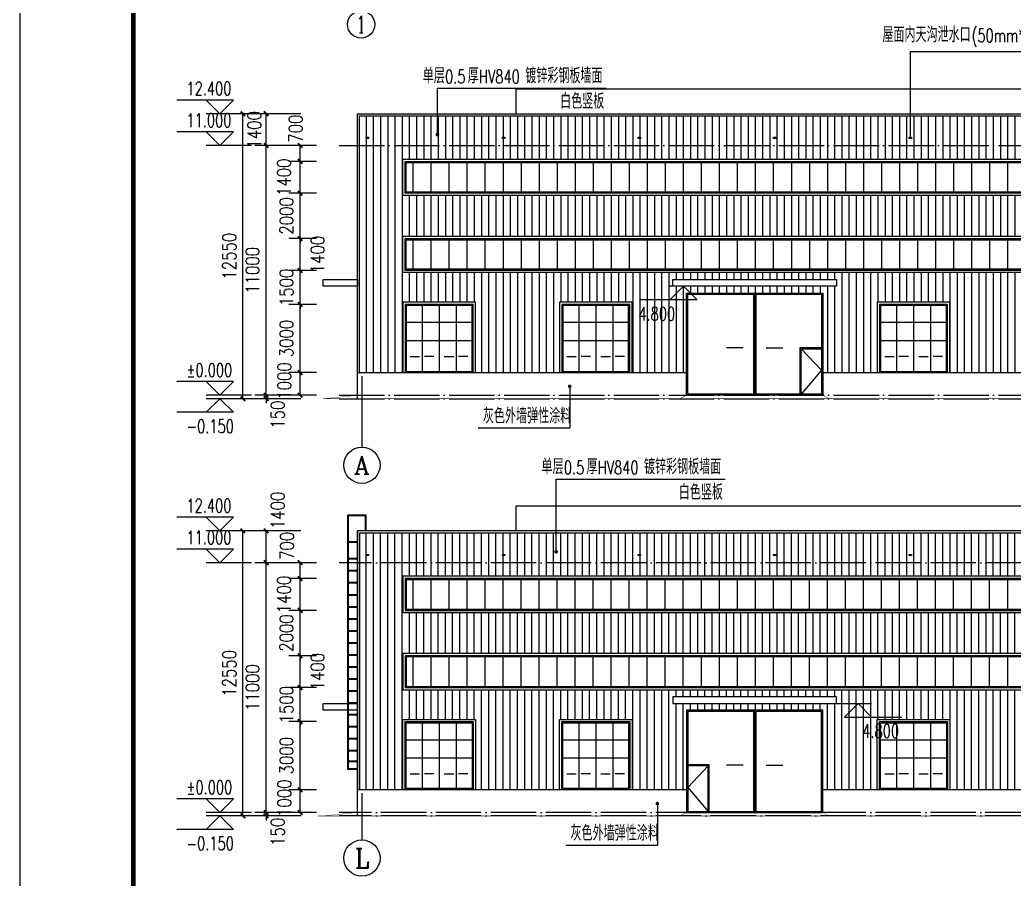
# Model space of a CAD drawing. Extents: x -21908402 to 2288787, y 79687 to 5079726.
# Drawn here: x 2095687 to 2139481, y 103035 to 140868 of the extents above; entities that cross this region are included whole.
import ezdxf
from ezdxf.enums import TextEntityAlignment as Align

# ---------------------------------------------------------------- set-up
doc = ezdxf.new("R2010")
doc.units = 0
doc.header["$LTSCALE"] = 1000
doc.linetypes.add('DOTE', pattern=[2.42, 2, -0.2, 0.02, -0.2])
doc.layers.get('0').update_dxf_attribs({"linetype": 'CONTINUOUS'})
doc.layers.get('DEFPOINTS').update_dxf_attribs({"linetype": 'CONTINUOUS'})
for name, color, linetype in [('AXIS', 3, 'CONTINUOUS'), ('AXIS_TEXT', 7, 'CONTINUOUS'), ('DIM_ELEV', 3, 'CONTINUOUS'), ('DIM_IDEN', 3, 'CONTINUOUS'), ('DIM_LEAD', 3, 'CONTINUOUS'), ('DIM_SYMB', 3, 'CONTINUOUS'), ('DOTE', 1, 'DOTE'), ('PUB_DIM', 3, 'CONTINUOUS'), ('PUB_TEXT', 7, 'CONTINUOUS'), ('PUB_TITLE', 4, 'CONTINUOUS'), ('WINDOW', 94, 'CONTINUOUS'), ('填充', 8, 'CONTINUOUS')]:
    doc.layers.add(name, color=color, linetype=linetype)
doc.styles.add('_TCH_AXIS', font='COMPLEX', dxfattribs={"bigfont": 'GBCBIG'})
doc.styles.add('_TCH_DIM', font='SIMPLEX', dxfattribs={"bigfont": 'GBCBIG'})
doc.styles.add('_TCH_LABEL', font='COMPLEX', dxfattribs={"bigfont": 'GBCBIG'})
doc.styles.add('COMPLEX', font='COMPLEX')
doc.styles.add('DIM_FONT', font='simplex.shx', dxfattribs={"width": 0.8})
doc.dimstyles.new('DIMN200', dxfattribs={"dimscale": 2, "dimtxt": 300, "dimasz": 100, "dimexe": 250, "dimexo": 300, "dimgap": 150, "dimtad": 1, "dimdec": 0, "dimzin": 0, "dimtxsty": 'DIM_FONT', "dimblk": 'ARCHTICK', "dimcen": 0.09, "dimclrt": 7, "dimazin": 3, "dimtfac": 1, "dimtdec": 0, "dimtix": 1, "dimtmove": 0, "dimatfit": 3, "dimtolj": 1, "dimtzin": 0})

# ---------------------------------------------------------------- blocks, each defined once
blk = doc.blocks.new('HHGG')
at = {"layer": 'DIM_SYMB'}
for points in [[(2153849, 173678), (2153649, 173678), (2153649, 173704)], [(2154063, 173678), (2154263, 173678), (2154263, 173704)], [(2155349, 173678), (2155149, 173678), (2155149, 173704)], [(2155563, 173678), (2155763, 173678), (2155763, 173704)]]:
    blk.add_hatch(color=256, dxfattribs=at).paths.add_polyline_path(points)
for points in [[(2153434, 173678), (2153849, 173678)], [(2154478, 173678), (2154063, 173678)], [(2154934, 173678), (2155349, 173678)], [(2155978, 173678), (2155563, 173678)]]:
    blk.add_lwpolyline(points, dxfattribs=at)
at = {"layer": 'WINDOW'}
for p, q in [((2153206, 175969), (2156206, 175969)), ((2153206, 172969), (2153206, 175969)), ((2153956, 175969), (2153956, 172969)), ((2154706, 175969), (2154706, 172969)), ((2155456, 175969), (2155456, 172969)), ((2156206, 175969), (2156206, 172969)), ((2153206, 175169), (2156206, 175169)), ((2153206, 174369), (2156206, 174369)), ((2156206, 172969), (2153206, 172969))]:
    blk.add_line(p, q, dxfattribs=at)
blk.add_lwpolyline([(2153256, 175919), (2156156, 175919), (2156156, 173019), (2153256, 173019)], close=True, dxfattribs=at)
blk = doc.blocks.new('GGGGGGGGG')
at = {"layer": 'DIM_SYMB'}
for points in [[(2140700, 132967), (2140900, 132967), (2140900, 132993)], [(2143173, 132967), (2142973, 132967), (2142973, 132993)]]:
    blk.add_hatch(color=256, dxfattribs=at).paths.add_polyline_path(points)
blk.add_lwpolyline([(2143987, 132933), (2144887, 131985), (2143987, 130933)])
for points in [[(2141428, 132967), (2140700, 132967)], [(2142446, 132967), (2143173, 132967)]]:
    blk.add_lwpolyline(points, dxfattribs=at)
at = {"layer": 'WINDOW'}
for p, q in [((2138937, 135383), (2144937, 135383)), ((2138937, 130883), (2138937, 135383)), ((2141887, 135333), (2141887, 130933)), ((2141937, 135383), (2141937, 130883)), ((2141987, 135333), (2141987, 130933)), ((2144937, 135383), (2144937, 130883)), ((2144937, 130883), (2138937, 130883))]:
    blk.add_line(p, q, dxfattribs=at)
for points in [[(2141887, 130933), (2138987, 130933), (2138987, 135333), (2141887, 135333)], [(2141987, 135333), (2144887, 135333), (2144887, 130933), (2141987, 130933)]]:
    blk.add_lwpolyline(points, dxfattribs=at)
for points in [[(2144937, 130883), (2143937, 130883), (2143937, 132983), (2144937, 132983)], [(2144887, 130933), (2143987, 130933), (2143987, 132933), (2144887, 132933)]]:
    blk.add_lwpolyline(points, close=True, dxfattribs=at)
blk = doc.blocks.new('GT2')
at = {"color": 253}
for p, q in [((1131081, 127313), (1131081, 138483)), ((1131111, 127313), (1131111, 138513)), ((1130711, 137337), (1131081, 137337)), ((1130711, 137307), (1131081, 137307)), ((1130711, 136593), (1131081, 136593)), ((1130711, 136563), (1131081, 136563)), ((1130711, 136063), (1131081, 136063)), ((1130711, 136033), (1131081, 136033)), ((1130711, 135533), (1131081, 135533)), ((1130711, 135503), (1131081, 135503)), ((1130711, 135003), (1131081, 135003)), ((1130711, 134973), (1131081, 134973)), ((1130711, 134473), (1131081, 134473)), ((1130711, 134443), (1131081, 134443)), ((1130711, 133943), (1131081, 133943)), ((1130711, 133913), (1131081, 133913)), ((1130711, 133413), (1131081, 133413)), ((1130711, 133383), (1131081, 133383)), ((1130711, 132883), (1131081, 132883)), ((1130711, 132853), (1131081, 132853)), ((1130711, 132353), (1131081, 132353)), ((1130711, 132323), (1131081, 132323)), ((1130711, 131823), (1131081, 131823)), ((1130711, 131793), (1131081, 131793)), ((1130711, 131293), (1131081, 131293)), ((1130711, 131263), (1131081, 131263)), ((1130711, 130773), (1131081, 130773)), ((1130711, 130743), (1131081, 130743)), ((1130711, 130243), (1131081, 130243)), ((1130711, 130213), (1131081, 130213)), ((1130711, 129723), (1131081, 129723)), ((1130711, 129693), (1131081, 129693)), ((1130711, 129193), (1131081, 129193)), ((1130711, 129163), (1131081, 129163)), ((1130711, 128673), (1131081, 128673)), ((1130711, 128643), (1131081, 128643)), ((1130711, 128143), (1131081, 128143)), ((1130711, 128113), (1131081, 128113)), ((1130711, 127668), (1131081, 127668)), ((1130711, 127638), (1131081, 127638)), ((1130711, 127333), (1131081, 127333)), ((1130711, 127313), (1131111, 127313))]:
    blk.add_line(p, q, dxfattribs=at)
for points in [[(1131111, 138513), (1130311, 138513), (1130311, 137813)], [(1131081, 138483), (1130341, 138483), (1130341, 137813)]]:
    blk.add_lwpolyline(points, dxfattribs=at)
blk = doc.blocks.new('_ARCHTICK')
at = {"color": 0, "linetype": 'BYBLOCK', "const_width": 0.4}
blk.add_lwpolyline([(-0.5, -0.5), (0.5, 0.5)], dxfattribs=at)
blk = doc.blocks.new('*D77')
at = {"layer": 'DEFPOINTS', "color": 0}
for p in [(2108030, 106968), (2109357, 106968), (2109357, 105968)]:
    blk.add_point(p, dxfattribs=at)
at = {"layer": 'PUB_DIM', "color": 0}
for p, q in [((2108757, 106968), (2107530, 106968)), ((2108030, 105968), (2108030, 106968)), ((2108757, 105968), (2107530, 105968))]:
    blk.add_line(p, q, dxfattribs=at)
at = {"layer": 'PUB_DIM', "color": 0, "xscale": 200, "yscale": 200, "zscale": 200}
for p, rotation in [((2108030, 106968), 90), ((2108030, 105968), 270)]:
    blk.add_blockref('_ARCHTICK', p, dxfattribs=dict(at, rotation=rotation))
at = {"layer": 'PUB_DIM', "color": 7, "insert": (2107340, 106598), "char_height": 600, "attachment_point": 5, "rotation": 90, "style": 'DIM_FONT'}
blk.add_mtext('\\A1;1000', dxfattribs=at)
blk = doc.blocks.new('*D78')
at = {"layer": 'DEFPOINTS', "color": 0}
for p in [(2108030, 109968), (2109357, 109968), (2109357, 106968)]:
    blk.add_point(p, dxfattribs=at)
at = {"layer": 'PUB_DIM', "color": 0}
for p, q in [((2108757, 109968), (2107530, 109968)), ((2108030, 106968), (2108030, 109968)), ((2108757, 106968), (2107530, 106968))]:
    blk.add_line(p, q, dxfattribs=at)
at = {"layer": 'PUB_DIM', "color": 0, "xscale": 200, "yscale": 200, "zscale": 200}
for p, rotation in [((2108030, 109968), 90), ((2108030, 106968), 270)]:
    blk.add_blockref('_ARCHTICK', p, dxfattribs=dict(at, rotation=rotation))
at = {"layer": 'PUB_DIM', "color": 7, "insert": (2107430, 108468), "char_height": 600, "attachment_point": 5, "rotation": 90, "style": 'DIM_FONT'}
blk.add_mtext('\\A1;3000', dxfattribs=at)
blk = doc.blocks.new('*D79')
at = {"layer": 'DEFPOINTS', "color": 0}
for p in [(2108030, 111468), (2109357, 111468), (2109357, 109968)]:
    blk.add_point(p, dxfattribs=at)
at = {"layer": 'PUB_DIM', "color": 0}
for p, q in [((2108757, 111468), (2107530, 111468)), ((2108030, 111468), (2108030, 111668)), ((2108030, 109968), (2108030, 111468)), ((2108757, 109968), (2107530, 109968)), ((2108030, 109968), (2108030, 109768))]:
    blk.add_line(p, q, dxfattribs=at)
at = {"layer": 'PUB_DIM', "color": 0, "xscale": 200, "yscale": 200, "zscale": 200}
for p, rotation in [((2108030, 111468), 270), ((2108030, 109968), 90)]:
    blk.add_blockref('_ARCHTICK', p, dxfattribs=dict(at, rotation=rotation))
at = {"layer": 'PUB_DIM', "color": 7, "insert": (2107430, 110718), "char_height": 600, "attachment_point": 5, "rotation": 90, "style": 'DIM_FONT'}
blk.add_mtext('\\A1;1500', dxfattribs=at)
blk = doc.blocks.new('*D80')
at = {"layer": 'DEFPOINTS', "color": 0}
for p in [(2108030, 112868), (2109357, 112868), (2109357, 111468)]:
    blk.add_point(p, dxfattribs=at)
at = {"layer": 'PUB_DIM', "color": 0}
for p, q in [((2108757, 112868), (2107530, 112868)), ((2108030, 111468), (2108030, 112868)), ((2108757, 111468), (2107530, 111468))]:
    blk.add_line(p, q, dxfattribs=at)
at = {"layer": 'PUB_DIM', "color": 0, "xscale": 200, "yscale": 200, "zscale": 200}
for p, rotation in [((2108030, 112868), 90), ((2108030, 111468), 270)]:
    blk.add_blockref('_ARCHTICK', p, dxfattribs=dict(at, rotation=rotation))
at = {"layer": 'PUB_DIM', "color": 7, "insert": (2108797, 112168), "char_height": 600, "attachment_point": 5, "rotation": 90, "style": 'DIM_FONT'}
blk.add_mtext('\\A1;1400', dxfattribs=at)
blk = doc.blocks.new('*D81')
at = {"layer": 'DEFPOINTS', "color": 0}
for p in [(2108030, 114868), (2109357, 114868), (2109357, 112868)]:
    blk.add_point(p, dxfattribs=at)
at = {"layer": 'PUB_DIM', "color": 0}
for p, q in [((2108757, 114868), (2107530, 114868)), ((2108030, 114868), (2108030, 115068)), ((2108030, 112868), (2108030, 114868)), ((2108757, 112868), (2107530, 112868)), ((2108030, 112868), (2108030, 112668))]:
    blk.add_line(p, q, dxfattribs=at)
at = {"layer": 'PUB_DIM', "color": 0, "xscale": 200, "yscale": 200, "zscale": 200}
for p, rotation in [((2108030, 114868), 270), ((2108030, 112868), 90)]:
    blk.add_blockref('_ARCHTICK', p, dxfattribs=dict(at, rotation=rotation))
at = {"layer": 'PUB_DIM', "color": 7, "insert": (2107430, 113868), "char_height": 600, "attachment_point": 5, "rotation": 90, "style": 'DIM_FONT'}
blk.add_mtext('\\A1;2000', dxfattribs=at)
blk = doc.blocks.new('*D82')
at = {"layer": 'DEFPOINTS', "color": 0}
for p in [(2108030, 116268), (2109357, 116268), (2109357, 114868)]:
    blk.add_point(p, dxfattribs=at)
at = {"layer": 'PUB_DIM', "color": 0}
for p, q in [((2108757, 116268), (2107530, 116268)), ((2108030, 114868), (2108030, 116268)), ((2108757, 114868), (2107530, 114868))]:
    blk.add_line(p, q, dxfattribs=at)
at = {"layer": 'PUB_DIM', "color": 0, "xscale": 200, "yscale": 200, "zscale": 200}
for p, rotation in [((2108030, 116268), 90), ((2108030, 114868), 270)]:
    blk.add_blockref('_ARCHTICK', p, dxfattribs=dict(at, rotation=rotation))
at = {"layer": 'PUB_DIM', "color": 7, "insert": (2107323, 115568), "char_height": 600, "attachment_point": 5, "rotation": 90, "style": 'DIM_FONT'}
blk.add_mtext('\\A1;1400', dxfattribs=at)
blk = doc.blocks.new('*D83')
at = {"layer": 'DEFPOINTS', "color": 0}
for p in [(2108030, 116968), (2109357, 116968), (2109357, 116268)]:
    blk.add_point(p, dxfattribs=at)
at = {"layer": 'PUB_DIM', "color": 0}
for p, q in [((2108757, 116968), (2107530, 116968)), ((2108030, 116268), (2108030, 116968)), ((2108757, 116268), (2107530, 116268))]:
    blk.add_line(p, q, dxfattribs=at)
at = {"layer": 'PUB_DIM', "color": 0, "xscale": 200, "yscale": 200, "zscale": 200}
for p, rotation in [((2108030, 116968), 90), ((2108030, 116268), 270)]:
    blk.add_blockref('_ARCHTICK', p, dxfattribs=dict(at, rotation=rotation))
at = {"layer": 'PUB_DIM', "color": 7, "insert": (2107447, 117708), "char_height": 600, "attachment_point": 5, "rotation": 90, "style": 'DIM_FONT'}
blk.add_mtext('\\A1;700', dxfattribs=at)
blk = doc.blocks.new('*D84')
at = {"layer": 'DEFPOINTS', "color": 0}
for p in [(2105510, 118368), (2108657, 118368), (2108657, 105818)]:
    blk.add_point(p, dxfattribs=at)
at = {"layer": 'PUB_DIM', "color": 0}
for p, q in [((2108057, 118368), (2105010, 118368)), ((2105510, 105818), (2105510, 118368)), ((2108057, 105818), (2105010, 105818))]:
    blk.add_line(p, q, dxfattribs=at)
at = {"layer": 'PUB_DIM', "color": 0, "xscale": 200, "yscale": 200, "zscale": 200}
for p, rotation in [((2105510, 118368), 90), ((2105510, 105818), 270)]:
    blk.add_blockref('_ARCHTICK', p, dxfattribs=dict(at, rotation=rotation))
at = {"layer": 'PUB_DIM', "color": 7, "insert": (2104910, 112093), "char_height": 600, "attachment_point": 5, "rotation": 90, "style": 'DIM_FONT'}
blk.add_mtext('\\A1;12550', dxfattribs=at)
blk = doc.blocks.new('*D85')
at = {"layer": 'DEFPOINTS', "color": 0}
for p in [(2106533, 105968), (2108339, 105968), (2108339, 105818)]:
    blk.add_point(p, dxfattribs=at)
at = {"layer": 'PUB_DIM', "color": 0}
for p, q in [((2106533, 105968), (2106533, 106168)), ((2107739, 105968), (2106033, 105968)), ((2107739, 105818), (2106033, 105818)), ((2106533, 105818), (2106533, 105968)), ((2106533, 105818), (2106533, 105618))]:
    blk.add_line(p, q, dxfattribs=at)
at = {"layer": 'PUB_DIM', "color": 0, "xscale": 200, "yscale": 200, "zscale": 200}
for p, rotation in [((2106533, 105968), 270), ((2106533, 105818), 90)]:
    blk.add_blockref('_ARCHTICK', p, dxfattribs=dict(at, rotation=rotation))
at = {"layer": 'PUB_DIM', "color": 7, "insert": (2107046, 105118), "char_height": 600, "attachment_point": 5, "rotation": 90, "style": 'DIM_FONT'}
blk.add_mtext('\\A1;150', dxfattribs=at)
blk = doc.blocks.new('*D86')
at = {"layer": 'DEFPOINTS', "color": 0}
for p in [(2106533, 116968), (2108339, 116968), (2108339, 105968)]:
    blk.add_point(p, dxfattribs=at)
at = {"layer": 'PUB_DIM', "color": 0}
for p, q in [((2107739, 116968), (2106033, 116968)), ((2106533, 105968), (2106533, 116968)), ((2107739, 105968), (2106033, 105968))]:
    blk.add_line(p, q, dxfattribs=at)
at = {"layer": 'PUB_DIM', "color": 0, "xscale": 200, "yscale": 200, "zscale": 200}
for p, rotation in [((2106533, 116968), 90), ((2106533, 105968), 270)]:
    blk.add_blockref('_ARCHTICK', p, dxfattribs=dict(at, rotation=rotation))
at = {"layer": 'PUB_DIM', "color": 7, "insert": (2105933, 111468), "char_height": 600, "attachment_point": 5, "rotation": 90, "style": 'DIM_FONT'}
blk.add_mtext('\\A1;11000', dxfattribs=at)
blk = doc.blocks.new('*D87')
at = {"layer": 'DEFPOINTS', "color": 0}
for p in [(2106533, 118368), (2108339, 118368), (2108339, 116968)]:
    blk.add_point(p, dxfattribs=at)
at = {"layer": 'PUB_DIM', "color": 0}
for p, q in [((2107739, 118368), (2106033, 118368)), ((2106533, 116968), (2106533, 118368)), ((2107739, 116968), (2106033, 116968))]:
    blk.add_line(p, q, dxfattribs=at)
at = {"layer": 'PUB_DIM', "color": 0, "xscale": 200, "yscale": 200, "zscale": 200}
for p, rotation in [((2106533, 118368), 90), ((2106533, 116968), 270)]:
    blk.add_blockref('_ARCHTICK', p, dxfattribs=dict(at, rotation=rotation))
at = {"layer": 'PUB_DIM', "color": 7, "insert": (2107046, 119268), "char_height": 600, "attachment_point": 5, "rotation": 90, "style": 'DIM_FONT'}
blk.add_mtext('\\A1;1400', dxfattribs=at)
blk = doc.blocks.new('*D88')
at = {"layer": 'DEFPOINTS', "color": 0}
for p in [(2108030, 125338), (2109357, 125338), (2109357, 124338)]:
    blk.add_point(p, dxfattribs=at)
at = {"layer": 'PUB_DIM', "color": 0}
for p, q in [((2108757, 125338), (2107530, 125338)), ((2108030, 124338), (2108030, 125338)), ((2108757, 124338), (2107530, 124338))]:
    blk.add_line(p, q, dxfattribs=at)
at = {"layer": 'PUB_DIM', "color": 0, "xscale": 200, "yscale": 200, "zscale": 200}
for p, rotation in [((2108030, 125338), 90), ((2108030, 124338), 270)]:
    blk.add_blockref('_ARCHTICK', p, dxfattribs=dict(at, rotation=rotation))
at = {"layer": 'PUB_DIM', "color": 7, "insert": (2107340, 124968), "char_height": 600, "attachment_point": 5, "rotation": 90, "style": 'DIM_FONT'}
blk.add_mtext('\\A1;1000', dxfattribs=at)
blk = doc.blocks.new('*D89')
at = {"layer": 'DEFPOINTS', "color": 0}
for p in [(2108030, 128338), (2109357, 128338), (2109357, 125338)]:
    blk.add_point(p, dxfattribs=at)
at = {"layer": 'PUB_DIM', "color": 0}
for p, q in [((2108757, 128338), (2107530, 128338)), ((2108030, 125338), (2108030, 128338)), ((2108757, 125338), (2107530, 125338))]:
    blk.add_line(p, q, dxfattribs=at)
at = {"layer": 'PUB_DIM', "color": 0, "xscale": 200, "yscale": 200, "zscale": 200}
for p, rotation in [((2108030, 128338), 90), ((2108030, 125338), 270)]:
    blk.add_blockref('_ARCHTICK', p, dxfattribs=dict(at, rotation=rotation))
at = {"layer": 'PUB_DIM', "color": 7, "insert": (2107430, 126838), "char_height": 600, "attachment_point": 5, "rotation": 90, "style": 'DIM_FONT'}
blk.add_mtext('\\A1;3000', dxfattribs=at)
blk = doc.blocks.new('*D90')
at = {"layer": 'DEFPOINTS', "color": 0}
for p in [(2108030, 129838), (2109357, 129838), (2109357, 128338)]:
    blk.add_point(p, dxfattribs=at)
at = {"layer": 'PUB_DIM', "color": 0}
for p, q in [((2108757, 129838), (2107530, 129838)), ((2108030, 129838), (2108030, 130038)), ((2108030, 128338), (2108030, 129838)), ((2108757, 128338), (2107530, 128338)), ((2108030, 128338), (2108030, 128138))]:
    blk.add_line(p, q, dxfattribs=at)
at = {"layer": 'PUB_DIM', "color": 0, "xscale": 200, "yscale": 200, "zscale": 200}
for p, rotation in [((2108030, 129838), 270), ((2108030, 128338), 90)]:
    blk.add_blockref('_ARCHTICK', p, dxfattribs=dict(at, rotation=rotation))
at = {"layer": 'PUB_DIM', "color": 7, "insert": (2107430, 129088), "char_height": 600, "attachment_point": 5, "rotation": 90, "style": 'DIM_FONT'}
blk.add_mtext('\\A1;1500', dxfattribs=at)
blk = doc.blocks.new('*D91')
at = {"layer": 'DEFPOINTS', "color": 0}
for p in [(2108030, 131238), (2109357, 131238), (2109357, 129838)]:
    blk.add_point(p, dxfattribs=at)
at = {"layer": 'PUB_DIM', "color": 0}
for p, q in [((2108757, 131238), (2107530, 131238)), ((2108030, 129838), (2108030, 131238)), ((2108757, 129838), (2107530, 129838))]:
    blk.add_line(p, q, dxfattribs=at)
at = {"layer": 'PUB_DIM', "color": 0, "xscale": 200, "yscale": 200, "zscale": 200}
for p, rotation in [((2108030, 131238), 90), ((2108030, 129838), 270)]:
    blk.add_blockref('_ARCHTICK', p, dxfattribs=dict(at, rotation=rotation))
at = {"layer": 'PUB_DIM', "color": 7, "insert": (2108797, 130538), "char_height": 600, "attachment_point": 5, "rotation": 90, "style": 'DIM_FONT'}
blk.add_mtext('\\A1;1400', dxfattribs=at)
blk = doc.blocks.new('*D92')
at = {"layer": 'DEFPOINTS', "color": 0}
for p in [(2108030, 133238), (2109357, 133238), (2109357, 131238)]:
    blk.add_point(p, dxfattribs=at)
at = {"layer": 'PUB_DIM', "color": 0}
for p, q in [((2108757, 133238), (2107530, 133238)), ((2108030, 133238), (2108030, 133438)), ((2108030, 131238), (2108030, 133238)), ((2108757, 131238), (2107530, 131238)), ((2108030, 131238), (2108030, 131038))]:
    blk.add_line(p, q, dxfattribs=at)
at = {"layer": 'PUB_DIM', "color": 0, "xscale": 200, "yscale": 200, "zscale": 200}
for p, rotation in [((2108030, 133238), 270), ((2108030, 131238), 90)]:
    blk.add_blockref('_ARCHTICK', p, dxfattribs=dict(at, rotation=rotation))
at = {"layer": 'PUB_DIM', "color": 7, "insert": (2107430, 132238), "char_height": 600, "attachment_point": 5, "rotation": 90, "style": 'DIM_FONT'}
blk.add_mtext('\\A1;2000', dxfattribs=at)
blk = doc.blocks.new('*D93')
at = {"layer": 'DEFPOINTS', "color": 0}
for p in [(2108030, 134638), (2109357, 134638), (2109357, 133238)]:
    blk.add_point(p, dxfattribs=at)
at = {"layer": 'PUB_DIM', "color": 0}
for p, q in [((2108757, 134638), (2107530, 134638)), ((2108030, 133238), (2108030, 134638)), ((2108757, 133238), (2107530, 133238))]:
    blk.add_line(p, q, dxfattribs=at)
at = {"layer": 'PUB_DIM', "color": 0, "xscale": 200, "yscale": 200, "zscale": 200}
for p, rotation in [((2108030, 134638), 90), ((2108030, 133238), 270)]:
    blk.add_blockref('_ARCHTICK', p, dxfattribs=dict(at, rotation=rotation))
at = {"layer": 'PUB_DIM', "color": 7, "insert": (2107323, 133938), "char_height": 600, "attachment_point": 5, "rotation": 90, "style": 'DIM_FONT'}
blk.add_mtext('\\A1;1400', dxfattribs=at)
blk = doc.blocks.new('*D94')
at = {"layer": 'DEFPOINTS', "color": 0}
for p in [(2108030, 135338), (2109357, 135338), (2109357, 134638)]:
    blk.add_point(p, dxfattribs=at)
at = {"layer": 'PUB_DIM', "color": 0}
for p, q in [((2108757, 135338), (2107530, 135338)), ((2108030, 134638), (2108030, 135338)), ((2108757, 134638), (2107530, 134638))]:
    blk.add_line(p, q, dxfattribs=at)
at = {"layer": 'PUB_DIM', "color": 0, "xscale": 200, "yscale": 200, "zscale": 200}
for p, rotation in [((2108030, 135338), 90), ((2108030, 134638), 270)]:
    blk.add_blockref('_ARCHTICK', p, dxfattribs=dict(at, rotation=rotation))
at = {"layer": 'PUB_DIM', "color": 7, "insert": (2107830, 136078), "char_height": 600, "attachment_point": 5, "rotation": 90, "style": 'DIM_FONT'}
blk.add_mtext('\\A1;700', dxfattribs=at)
blk = doc.blocks.new('*D95')
at = {"layer": 'DEFPOINTS', "color": 0}
for p in [(2105510, 136738), (2108657, 136738), (2108657, 124188)]:
    blk.add_point(p, dxfattribs=at)
at = {"layer": 'PUB_DIM', "color": 0}
for p, q in [((2108057, 136738), (2105010, 136738)), ((2105510, 124188), (2105510, 136738)), ((2108057, 124188), (2105010, 124188))]:
    blk.add_line(p, q, dxfattribs=at)
at = {"layer": 'PUB_DIM', "color": 0, "xscale": 200, "yscale": 200, "zscale": 200}
for p, rotation in [((2105510, 136738), 90), ((2105510, 124188), 270)]:
    blk.add_blockref('_ARCHTICK', p, dxfattribs=dict(at, rotation=rotation))
at = {"layer": 'PUB_DIM', "color": 7, "insert": (2104910, 130463), "char_height": 600, "attachment_point": 5, "rotation": 90, "style": 'DIM_FONT'}
blk.add_mtext('\\A1;12550', dxfattribs=at)
blk = doc.blocks.new('*D96')
at = {"layer": 'DEFPOINTS', "color": 0}
for p in [(2106533, 124338), (2108339, 124338), (2108339, 124188)]:
    blk.add_point(p, dxfattribs=at)
at = {"layer": 'PUB_DIM', "color": 0}
for p, q in [((2106533, 124338), (2106533, 124538)), ((2107739, 124338), (2106033, 124338)), ((2107739, 124188), (2106033, 124188)), ((2106533, 124188), (2106533, 124338)), ((2106533, 124188), (2106533, 123988))]:
    blk.add_line(p, q, dxfattribs=at)
at = {"layer": 'PUB_DIM', "color": 0, "xscale": 200, "yscale": 200, "zscale": 200}
for p, rotation in [((2106533, 124338), 270), ((2106533, 124188), 90)]:
    blk.add_blockref('_ARCHTICK', p, dxfattribs=dict(at, rotation=rotation))
at = {"layer": 'PUB_DIM', "color": 7, "insert": (2107046, 123488), "char_height": 600, "attachment_point": 5, "rotation": 90, "style": 'DIM_FONT'}
blk.add_mtext('\\A1;150', dxfattribs=at)
blk = doc.blocks.new('*D97')
at = {"layer": 'DEFPOINTS', "color": 0}
for p in [(2106533, 135338), (2108339, 135338), (2108339, 124338)]:
    blk.add_point(p, dxfattribs=at)
at = {"layer": 'PUB_DIM', "color": 0}
for p, q in [((2107739, 135338), (2106033, 135338)), ((2106533, 124338), (2106533, 135338)), ((2107739, 124338), (2106033, 124338))]:
    blk.add_line(p, q, dxfattribs=at)
at = {"layer": 'PUB_DIM', "color": 0, "xscale": 200, "yscale": 200, "zscale": 200}
for p, rotation in [((2106533, 135338), 90), ((2106533, 124338), 270)]:
    blk.add_blockref('_ARCHTICK', p, dxfattribs=dict(at, rotation=rotation))
at = {"layer": 'PUB_DIM', "color": 7, "insert": (2105933, 129838), "char_height": 600, "attachment_point": 5, "rotation": 90, "style": 'DIM_FONT'}
blk.add_mtext('\\A1;11000', dxfattribs=at)
blk = doc.blocks.new('*D98')
at = {"layer": 'DEFPOINTS', "color": 0}
for p in [(2106533, 136738), (2108339, 136738), (2108339, 135338)]:
    blk.add_point(p, dxfattribs=at)
at = {"layer": 'PUB_DIM', "color": 0}
for p, q in [((2107739, 136738), (2106033, 136738)), ((2106533, 135338), (2106533, 136738)), ((2107739, 135338), (2106033, 135338))]:
    blk.add_line(p, q, dxfattribs=at)
at = {"layer": 'PUB_DIM', "color": 0, "xscale": 200, "yscale": 200, "zscale": 200}
for p, rotation in [((2106533, 136738), 90), ((2106533, 135338), 270)]:
    blk.add_blockref('_ARCHTICK', p, dxfattribs=dict(at, rotation=rotation))
at = {"layer": 'PUB_DIM', "color": 7, "insert": (2106015, 136028), "char_height": 600, "attachment_point": 5, "rotation": 90, "style": 'DIM_FONT'}
blk.add_mtext('\\A1;1400', dxfattribs=at)
blk = doc.blocks.new('_AXISO')
blk.add_circle((0, 0), 0.5)
at = {"layer": 'AXIS_TEXT', "style": 'COMPLEX', "width": 1.041667}
blk.add_attdef('A', text='', height=0.56, dxfattribs=at).set_placement((-0.25, -0.28), (0.25, -0.28), align=Align.FIT)

msp = doc.modelspace()

# ---------------------------------------------------------------- hatches: boundary and pattern name
at = {"layer": 'WINDOW'}
h = msp.add_hatch(dxfattribs=at)
h.set_pattern_fill('ANSI31', color=256, scale=500, angle=45, style=0)
h.set_pattern_definition([(90, (-181717.9, -16157.5), (-793.75, 2e-13), [])])
h.paths.add_polyline_path([(2112702, 134588.5), (2178402, 134588.5), (2178402, 133288.5), (2112702, 133288.5)])
h = msp.add_hatch(dxfattribs=at)
h.set_pattern_fill('ANSI31', color=256, scale=500, angle=45, style=0)
h.set_pattern_definition([(90, (-181717.9, -19557.5), (-793.75, 2e-13), [])])
h.paths.add_polyline_path([(2112702, 131188.5), (2178402, 131188.5), (2178402, 129888.5), (2112702, 129888.5)])
h = msp.add_hatch(dxfattribs=at)
h.set_pattern_fill('ANSI31', color=256, scale=500, angle=45, style=0)
h.set_pattern_definition([(90, (4472821.9, -34527.8), (793.75, 2e-13), [])])
h.paths.add_polyline_path([(2178402, 116218.2), (2112702, 116218.2), (2112702, 114918.2), (2178402, 114918.2)])
h = msp.add_hatch(dxfattribs=at)
h.set_pattern_fill('ANSI31', color=256, scale=500, angle=45, style=0)
h.set_pattern_definition([(90, (4472821.9, -37927.8), (793.75, 2e-13), [])])
h.paths.add_polyline_path([(2178402, 112818.2), (2112702, 112818.2), (2112702, 111518.2), (2178402, 111518.2)])
at = {"layer": '填充'}
h = msp.add_hatch(dxfattribs=at)
h.set_pattern_fill('ANSI31', color=256, scale=200, angle=45, style=0)
h.set_pattern_definition([(90, (-181717.88, -19557.5), (-317.5, 3e-14), [])])
h.paths.add_polyline_path([(2178552, 134738.5), (2178552, 133780.4), (2180452, 133780.4), (2180452, 136638.5), (2110652, 136638.5), (2110652, 133780.4), (2112552, 133780.4), (2112552, 134738.5)])
h.paths.add_polyline_path([(2112552, 133138.5), (2112552, 133780.4), (2110652, 133780.4), (2110652, 130579.2), (2112552, 130579.2), (2112552, 131338.5), (2178552, 131338.5), (2178552, 130579.2), (2180452, 130579.2), (2180452, 133780.4), (2178552, 133780.4), (2178552, 133138.5)])
h.paths.add_polyline_path([(2143652, 125338.5), (2147452, 125338.5), (2147452, 128438.5), (2150652, 128438.5), (2150652, 125338.5), (2154452, 125338.5), (2154452, 128438.5), (2157652, 128438.5), (2157652, 125338.5), (2160052, 125338.5), (2160052, 128838.5), (2166052, 128838.5), (2166052, 125338.5), (2168452, 125338.5), (2168452, 128438.5), (2171652, 128438.5), (2171652, 125338.5), (2175352, 125338.5), (2175352, 128438.5), (2178552, 128438.5), (2178552, 125338.5), (2180452, 125338.5), (2180452, 130579.2), (2178552, 130579.2), (2178552, 129738.5), (2112552, 129738.5), (2112552, 130579.2), (2110652, 130579.2), (2110652, 125338.5), (2112552, 125338.5), (2112552, 128438.5), (2115752, 128438.5), (2115752, 125338.5), (2119452, 125338.5), (2119452, 128438.5), (2122652, 128438.5), (2122652, 125338.5), (2125052, 125338.5), (2125052, 128838.5), (2131052, 128838.5), (2131052, 125338.5), (2133452, 125338.5), (2133452, 128438.5), (2136652, 128438.5), (2136652, 125338.5), (2140452, 125338.5), (2140452, 128438.5), (2143652, 128438.5)])
h.paths.add_polyline_path([(2131652, 129138.5), (2124452, 129138.5), (2124452, 129438.5), (2131652, 129438.5)], flags=16)
h.paths.add_polyline_path([(2159452, 129138.5), (2159452, 129438.5), (2166652, 129438.5), (2166652, 129138.5)], flags=16)
h = msp.add_hatch(dxfattribs=at)
h.set_pattern_fill('ANSI31', color=256, scale=200, angle=45, style=0)
h.set_pattern_definition([(90, (4472821.92, -37927.8), (317.5, 3e-14), [])])
h.paths.add_polyline_path([(2112552, 116368.2), (2112552, 115410.1), (2110652, 115410.1), (2110652, 118268.2), (2180452, 118268.2), (2180452, 115410.1), (2178552, 115410.1), (2178552, 116368.2)])
h.paths.add_polyline_path([(2178552, 114768.2), (2178552, 115410.1), (2180452, 115410.1), (2180452, 112209), (2178552, 112209), (2178552, 112968.2), (2112552, 112968.2), (2112552, 112209), (2110652, 112209), (2110652, 115410.1), (2112552, 115410.1), (2112552, 114768.2)])
h.paths.add_polyline_path([(2147452, 106968.2), (2143652, 106968.2), (2143652, 110068.2), (2140452, 110068.2), (2140452, 106968.2), (2136652, 106968.2), (2136652, 110068.2), (2133452, 110068.2), (2133452, 106968.2), (2131052, 106968.2), (2131052, 110468.2), (2125052, 110468.2), (2125052, 106968.2), (2122652, 106968.2), (2122652, 110068.2), (2119452, 110068.2), (2119452, 106968.2), (2115752, 106968.2), (2115752, 110068.2), (2112552, 110068.2), (2112552, 106968.2), (2110652, 106968.2), (2110652, 112209), (2112552, 112209), (2112552, 111368.2), (2178552, 111368.2), (2178552, 112209), (2180452, 112209), (2180452, 106968.2), (2178552, 106968.2), (2178552, 110068.2), (2175352, 110068.2), (2175352, 106968.2), (2171652, 106968.2), (2171652, 110068.2), (2168452, 110068.2), (2168452, 106968.2), (2166052, 106968.2), (2166052, 110468.2), (2160052, 110468.2), (2160052, 106968.2), (2157652, 106968.2), (2157652, 110068.2), (2154452, 110068.2), (2154452, 106968.2), (2150652, 106968.2), (2150652, 110068.2), (2147452, 110068.2)])
h.paths.add_polyline_path([(2159452, 110768.2), (2166652, 110768.2), (2166652, 111068.2), (2159452, 111068.2)], flags=16)
h.paths.add_polyline_path([(2131652, 110768.2), (2131652, 111068.2), (2124452, 111068.2), (2124452, 110768.2)], flags=16)

# ---------------------------------------------------------------- linework, layer by layer
for p, q in [((2110552, 136738.5), (2180552, 136738.5)), ((2110552, 124188.5), (2110552, 136738.5)), ((2110552, 125338.5), (2125052, 125338.5)), ((2131052, 125338.5), (2160052, 125338.5)), ((2180552, 118368.2), (2110552, 118368.2)), ((2110552, 105818.2), (2110552, 118368.2)), ((2125052, 106968.2), (2110552, 106968.2)), ((2160052, 106968.2), (2131052, 106968.2))]:
    msp.add_line(p, q)
for points in [[(2117552, 136738.5), (2117552, 137838.5), (2174352, 137838.5), (2174352, 136738.5)], [(2110552, 125338.5), (2110552, 136738.5), (2180552, 136738.5), (2180552, 125338.5)], [(2110652, 125338.5), (2110652, 136638.5), (2180452, 136638.5), (2180452, 125338.5)], [(2117552, 118368.2), (2117552, 119468.2), (2174352, 119468.2), (2174352, 118368.2)], [(2180552, 106968.2), (2180552, 118368.2), (2110552, 118368.2), (2110552, 106968.2)], [(2180452, 106968.2), (2180452, 118268.2), (2110652, 118268.2), (2110652, 106968.2)]]:
    msp.add_lwpolyline(points)
at = {"const_width": 30}
for points in [[(2110552, 136738.5), (2180552, 136738.5), (2180552, 124188.5), (2110552, 124188.5)], [(2180552, 118368.2), (2110552, 118368.2), (2110552, 105818.2), (2180552, 105818.2)]]:
    msp.add_lwpolyline(points, close=True, dxfattribs=at)
for points in [[(2110945, 135701.7), (2111045, 135701.7), (2111045, 135651.7), (2110945, 135651.7)], [(2116945, 135701.7), (2117045, 135701.7), (2117045, 135651.7), (2116945, 135651.7)], [(2122917.1, 135701.7), (2123017.1, 135701.7), (2123017.1, 135651.7), (2122917.1, 135651.7)], [(2128889.3, 135701.7), (2128989.3, 135701.7), (2128989.3, 135651.7), (2128889.3, 135651.7)], [(2134861.4, 135701.7), (2134961.4, 135701.7), (2134961.4, 135651.7), (2134861.4, 135651.7)], [(2109052, 129438.5), (2110552, 129438.5), (2110552, 129138.5), (2109052, 129138.5)], [(2124452, 129438.5), (2131652, 129438.5), (2131652, 129138.5), (2124452, 129138.5)], [(2110945, 117331.4), (2111045, 117331.4), (2111045, 117281.4), (2110945, 117281.4)], [(2116945, 117331.4), (2117045, 117331.4), (2117045, 117281.4), (2116945, 117281.4)], [(2122917.1, 117331.4), (2123017.1, 117331.4), (2123017.1, 117281.4), (2122917.1, 117281.4)], [(2128889.3, 117331.4), (2128989.3, 117331.4), (2128989.3, 117281.4), (2128889.3, 117281.4)], [(2134861.4, 117331.4), (2134961.4, 117331.4), (2134961.4, 117281.4), (2134861.4, 117281.4)], [(2131652, 111068.2), (2124452, 111068.2), (2124452, 110768.2), (2131652, 110768.2)], [(2109052, 110768.2), (2110552, 110768.2), (2110552, 110468.2), (2109052, 110468.2)]]:
    msp.add_lwpolyline(points, close=True)
at = {"color": 5}
for points in [[(2112552, 134738.5), (2178552, 134738.5), (2178552, 133138.5), (2112552, 133138.5)], [(2112552, 131338.5), (2178552, 131338.5), (2178552, 129738.5), (2112552, 129738.5)], [(2178552, 116368.2), (2112552, 116368.2), (2112552, 114768.2), (2178552, 114768.2)], [(2178552, 112968.2), (2112552, 112968.2), (2112552, 111368.2), (2178552, 111368.2)]]:
    msp.add_lwpolyline(points, close=True, dxfattribs=at)
for points in [[(2115752, 125338.5), (2115752, 128438.5), (2112552, 128438.5), (2112552, 125338.5)], [(2122652, 125338.5), (2122652, 128438.5), (2119452, 128438.5), (2119452, 125338.5)], [(2136652, 125338.5), (2136652, 128438.5), (2133452, 128438.5), (2133452, 125338.5)], [(2112552, 106968.2), (2112552, 110068.2), (2115752, 110068.2), (2115752, 106968.2)], [(2119452, 106968.2), (2119452, 110068.2), (2122652, 110068.2), (2122652, 106968.2)], [(2133452, 106968.2), (2133452, 110068.2), (2136652, 110068.2), (2136652, 106968.2)]]:
    msp.add_lwpolyline(points, dxfattribs=at)
for points, const_width in [([(2109052, 124188.5), (2182293.6, 124188.5)], 30), ([(2109052, 124188.5), (2110552, 124338.5)], 15), ([(2124752, 124188.5), (2125052, 124338.5), (2131052, 124338.5), (2131352, 124188.5)], 15), ([(2182052, 105818.2), (2108810.4, 105818.2)], 30), ([(2109052, 105818.2), (2110552, 105968.2)], 15), ([(2131352, 105818.2), (2131052, 105968.2), (2125052, 105968.2), (2124752, 105818.2)], 15)]:
    msp.add_lwpolyline(points, dxfattribs=dict(const_width=const_width))
at = {"layer": 'AXIS'}
for p, q in [((2110752, 125186.5), (2110752, 122060)), ((2110752, 106816.2), (2110752, 104759.6))]:
    msp.add_line(p, q, dxfattribs=at)
at = {"layer": 'DIM_ELEV'}
for p, q in [((2105094.5, 137338.5), (2102605.1, 137338.5)), ((2104494.5, 136738.5), (2103894.5, 137338.5)), ((2104494.5, 136738.5), (2105094.5, 137338.5)), ((2105894.5, 136738.5), (2103894.5, 136738.5)), ((2105094.5, 135938.5), (2102605.1, 135938.5)), ((2104494.5, 135338.5), (2103894.5, 135938.5)), ((2104494.5, 135338.5), (2105094.5, 135938.5)), ((2105894.5, 135338.5), (2103894.5, 135338.5)), ((2124916.7, 129138.5), (2124316.7, 128538.5)), ((2126316.7, 129138.5), (2124316.7, 129138.5)), ((2124916.7, 129138.5), (2125516.7, 128538.5)), ((2125516.7, 128538.5), (2122989.9, 128538.5)), ((2105094.5, 124938.5), (2102605.1, 124938.5)), ((2104494.5, 124338.5), (2103894.5, 124938.5)), ((2104494.5, 124338.5), (2105094.5, 124938.5)), ((2105894.5, 124338.5), (2103894.5, 124338.5)), ((2104494.5, 124188.5), (2103894.5, 123588.5)), ((2105894.5, 124188.5), (2103894.5, 124188.5)), ((2104494.5, 124188.5), (2105094.5, 123588.5)), ((2105094.5, 123588.5), (2102605.1, 123588.5)), ((2105094.5, 118968.2), (2102605.1, 118968.2)), ((2104494.5, 118368.2), (2103894.5, 118968.2)), ((2104494.5, 118368.2), (2105094.5, 118968.2)), ((2105894.5, 118368.2), (2103894.5, 118368.2)), ((2105094.5, 117568.2), (2102605.1, 117568.2)), ((2104494.5, 116968.2), (2103894.5, 117568.2)), ((2104494.5, 116968.2), (2105094.5, 117568.2)), ((2105894.5, 116968.2), (2103894.5, 116968.2)), ((2131206, 110768.2), (2133206, 110768.2)), ((2132606, 110768.2), (2132006, 110168.2)), ((2132606, 110768.2), (2133206, 110168.2)), ((2132006, 110168.2), (2134532.9, 110168.2)), ((2105094.5, 106568.2), (2102605.1, 106568.2)), ((2104494.5, 105968.2), (2103894.5, 106568.2)), ((2104494.5, 105968.2), (2105094.5, 106568.2)), ((2105894.5, 105968.2), (2103894.5, 105968.2)), ((2104494.5, 105818.2), (2103894.5, 105218.2)), ((2105894.5, 105818.2), (2103894.5, 105818.2)), ((2104494.5, 105818.2), (2105094.5, 105218.2)), ((2105094.5, 105218.2), (2102605.1, 105218.2))]:
    msp.add_line(p, q, dxfattribs=at)
at = {"layer": 'DIM_IDEN'}
for p, q in [((2134911.4, 139475.4), (2153844.7, 139475.4)), ((2134911.4, 135711.8), (2134911.4, 139475.4))]:
    msp.add_line(p, q, dxfattribs=at)
msp.add_circle((2134911.4, 135701.7), 10.2, dxfattribs=at)
at = {"layer": 'DIM_LEAD'}
for p, q in [((2114077.2, 135820.1), (2114077.2, 137864.7)), ((2114077.2, 137864.7), (2121516.9, 137864.7)), ((2119905.8, 124731.5), (2119905.8, 122887.7)), ((2119905.8, 122887.7), (2115872.6, 122887.7)), ((2119307.1, 117449.9), (2119307.1, 120650.5)), ((2119307.1, 120650.5), (2126746.8, 120650.5)), ((2123765.3, 106361.3), (2123765.3, 104517.4)), ((2123765.3, 104517.4), (2119732, 104517.4))]:
    msp.add_line(p, q, dxfattribs=at)
at = {"layer": 'DIM_LEAD', "const_width": 80}
for points in [[(2114077.2, 135780.1, 1), (2114077.2, 135860.1, 1)], [(2119905.8, 124771.5, 1), (2119905.8, 124691.5, 1)], [(2119307.1, 117409.9, 1), (2119307.1, 117489.9, 1)], [(2123765.3, 106401.3, 1), (2123765.3, 106321.3, 1)]]:
    msp.add_lwpolyline(points, format="xyb", close=True, dxfattribs=at)
at = {"layer": 'DOTE'}
for p, q in [((2109752, 135338.5), (2181352, 135338.5)), ((2109752, 124338.5), (2181352, 124338.5)), ((2109752, 124188.5), (2181352, 124188.5)), ((2181352, 116968.2), (2109752, 116968.2)), ((2181352, 105968.2), (2109752, 105968.2)), ((2181352, 105818.2), (2109752, 105818.2))]:
    msp.add_line(p, q, dxfattribs=at)
at = {"layer": 'PUB_TITLE'}
msp.add_lwpolyline([(2095686.8, 79687.5), (2263886.8, 79687.5), (2263886.8, 198487.5), (2095686.8, 198487.5)], close=True, dxfattribs=at)
at = {"layer": 'PUB_TITLE', "const_width": 200}
msp.add_lwpolyline([(2100686.8, 81687.5), (2261886.8, 81687.5), (2261886.8, 196487.5), (2100686.8, 196487.5)], close=True, dxfattribs=at)
at = {"layer": 'WINDOW'}
for points in [[(2112652, 134638.5), (2178452, 134638.5), (2178452, 133238.5), (2112652, 133238.5)], [(2112702, 134588.5), (2178402, 134588.5), (2178402, 133288.5), (2112702, 133288.5)], [(2112652, 131238.5), (2178452, 131238.5), (2178452, 129838.5), (2112652, 129838.5)], [(2112702, 131188.5), (2178402, 131188.5), (2178402, 129888.5), (2112702, 129888.5)], [(2178452, 116268.2), (2112652, 116268.2), (2112652, 114868.2), (2178452, 114868.2)], [(2178402, 116218.2), (2112702, 116218.2), (2112702, 114918.2), (2178402, 114918.2)], [(2178452, 112868.2), (2112652, 112868.2), (2112652, 111468.2), (2178452, 111468.2)], [(2178402, 112818.2), (2112702, 112818.2), (2112702, 111518.2), (2178402, 111518.2)]]:
    msp.add_lwpolyline(points, close=True, dxfattribs=at)

# ---------------------------------------------------------------- block references
for name, p in [('GGGGGGGGG', (-13884.8, -6544.5)), ('HHGG', (-40554.2, -66001.1)), ('HHGG', (-33654.2, -66001.1)), ('HHGG', (-19654.2, -66001.1))]:
    msp.add_blockref(name, p)
at = {"xscale": -1}
for name, p in [('HHGG', (4268858.3, -47630.8)), ('HHGG', (4275758.3, -47630.8)), ('HHGG', (4289758.3, -47630.8)), ('GT2', (3241241, -19444.3)), ('GGGGGGGGG', (4269988.8, -24914.8))]:
    msp.add_blockref(name, p, dxfattribs=at)
at = {"layer": 'AXIS'}
ref = msp.add_blockref('_AXISO', (2110714.3, 140670.2), dxfattribs=dict(at, xscale=1200, yscale=1200, zscale=1200))
ref.add_attrib('A', '1', dxfattribs={"layer": 'AXIS_TEXT', "height": 749.5, "style": '_TCH_AXIS'}).set_placement((2110553.7, 140295.5), (2110874.9, 140295.5), align=Align.FIT)
ref = msp.add_blockref('_AXISO', (2110752, 121260), dxfattribs=dict(at, xscale=1600, yscale=1600, zscale=1600))
ref.add_attrib('A', 'A', dxfattribs={"layer": 'AXIS_TEXT', "height": 793, "style": '_TCH_AXIS'}).set_placement((2110412.2, 120863.5), (2111091.9, 120863.5), align=Align.FIT)
ref = msp.add_blockref('_AXISO', (2110752, 103959.6), dxfattribs=dict(at, xscale=1600, yscale=1600, zscale=1600))
ref.add_attrib('A', 'L', dxfattribs={"layer": 'AXIS_TEXT', "height": 854.7, "style": '_TCH_AXIS'}).set_placement((2110446.8, 103532.3), (2111057.3, 103532.3), align=Align.FIT)

# ---------------------------------------------------------------- texts
at = {"layer": 'PUB_TEXT'}
for s, height, style, p in [('屋面内天沟泄水口', 675.18, '_TCH_LABEL', (2133678.4, 139883.8)), ('单层', 675.18, '_TCH_DIM', (2113433.9, 138074.7)), ('厚', 675.2, '_TCH_DIM', (2115416.9, 138074.7)), ('镀锌彩钢板墙面', 675.18, '_TCH_DIM', (2117948.4, 138074.7)), ('白色竖板', 675.18, '_TCH_DIM', (2119482.4, 136954.7)), ('灰色外墙弹性涂料', 675.18, '_TCH_DIM', (2116082.6, 123097.7)), ('单层', 675.18, '_TCH_DIM', (2118663.8, 120860.5)), ('厚', 675.2, '_TCH_DIM', (2120646.8, 120860.5)), ('镀锌彩钢板墙面', 675.18, '_TCH_DIM', (2123178.2, 120860.5)), ('白色竖板', 675.18, '_TCH_DIM', (2124712.3, 119740.5)), ('灰色外墙弹性涂料', 675.18, '_TCH_DIM', (2119942, 104727.4))]:
    msp.add_text(s, height=height, dxfattribs=dict(at, style=style)).set_placement(p)
at = {"layer": 'PUB_TEXT', "width": 0.705882}
for s, style, p in [('(50mm*100mm@6000mm', '_TCH_LABEL', (2137610.3, 139883.8)), ('0.5', '_TCH_DIM', (2114416.9, 138074.7)), ('HV840', '_TCH_DIM', (2115908.4, 138074.7)), ('12.400', '_TCH_DIM', (2103024.6, 137548.5)), ('11.000', '_TCH_DIM', (2103024.6, 136148.5)), ('4.800', '_TCH_DIM', (2122929.9, 127628.5)), ('%%P0.000', '_TCH_DIM', (2103024.6, 125148.5)), ('-0.150', '_TCH_DIM', (2103024.6, 122678.5)), ('0.5', '_TCH_DIM', (2119646.8, 120860.5)), ('HV840', '_TCH_DIM', (2121138.2, 120860.5)), ('12.400', '_TCH_DIM', (2103024.6, 119178.2)), ('11.000', '_TCH_DIM', (2103024.6, 117778.2)), ('4.800', '_TCH_DIM', (2132792.9, 109258.2)), ('%%P0.000', '_TCH_DIM', (2103024.6, 106778.2)), ('-0.150', '_TCH_DIM', (2103024.6, 104308.2))]:
    msp.add_text(s, height=595, dxfattribs=dict(at, style=style)).set_placement(p)

# ---------------------------------------------------------------- dimensions: what is measured, and where the dimension line sits
at = {"layer": 'PUB_DIM'}
for p1, p2, distance, picture, middle in [((2108657.2, 124188.5), (2108657.2, 136738.5), 3147.6, '*D95', (2104909.6, 130463.5)), ((2108339.1, 124338.5), (2108339.1, 135338.5), 1805.7, '*D97', (2105933.4, 129838.5)), ((2109357.2, 131238.5), (2109357.2, 133238.5), 1327.6, '*D92', (2107429.6, 132238.5)), ((2109357.2, 128338.5), (2109357.2, 129838.5), 1327.6, '*D90', (2107429.6, 129088.5)), ((2109357.2, 125338.5), (2109357.2, 128338.5), 1327.6, '*D89', (2107429.6, 126838.5)), ((2108657.2, 105818.2), (2108657.2, 118368.2), 3147.6, '*D84', (2104909.6, 112093.2)), ((2108339.1, 105968.2), (2108339.1, 116968.2), 1805.7, '*D86', (2105933.4, 111468.2)), ((2109357.2, 112868.2), (2109357.2, 114868.2), 1327.6, '*D81', (2107429.6, 113868.2)), ((2109357.2, 109968.2), (2109357.2, 111468.2), 1327.6, '*D79', (2107429.6, 110718.2)), ((2109357.2, 106968.2), (2109357.2, 109968.2), 1327.6, '*D78', (2107429.6, 108468.2))]:
    dim = msp.add_aligned_dim(p1=p1, p2=p2, distance=distance, dimstyle='DIMN200', dxfattribs=at)
    dim.commit()
    dim.dimension.update_dxf_attribs({"geometry": picture, "text_midpoint": middle})
for base, p1, p2, picture, middle in [((2106533.4, 136738.5), (2108339.1, 135338.5), (2108339.1, 136738.5), '*D98', (2106014.7, 136027.6)), ((2108029.6, 135338.5), (2109357.2, 134638.5), (2109357.2, 135338.5), '*D94', (2107829.5, 136078.5)), ((2108029.6, 134638.5), (2109357.2, 133238.5), (2109357.2, 134638.5), '*D93', (2107323.5, 133938.5)), ((2108029.6, 131238.5), (2109357.2, 129838.5), (2109357.2, 131238.5), '*D91', (2108797.5, 130538.5)), ((2108029.6, 125338.5), (2109357.2, 124338.5), (2109357.2, 125338.5), '*D88', (2107339.6, 124968.1)), ((2106533.4, 124338.5), (2108339.1, 124188.5), (2108339.1, 124338.5), '*D96', (2107046, 123488.5)), ((2106533.4, 118368.2), (2108339.1, 116968.2), (2108339.1, 118368.2), '*D87', (2107046, 119268.2)), ((2108029.6, 116968.2), (2109357.2, 116268.2), (2109357.2, 116968.2), '*D83', (2107446.5, 117708.2)), ((2108029.6, 116268.2), (2109357.2, 114868.2), (2109357.2, 116268.2), '*D82', (2107323.5, 115568.2)), ((2108029.6, 112868.2), (2109357.2, 111468.2), (2109357.2, 112868.2), '*D80', (2108797.5, 112168.2)), ((2108029.6, 106968.2), (2109357.2, 105968.2), (2109357.2, 106968.2), '*D77', (2107339.6, 106597.8)), ((2106533.4, 105968.2), (2108339.1, 105818.2), (2108339.1, 105968.2), '*D85', (2107046, 105118.2))]:
    dim = msp.add_linear_dim(base=base, p1=p1, p2=p2, angle=90, dimstyle='DIMN200', dxfattribs=at)
    dim.commit()
    dim.dimension.update_dxf_attribs({"geometry": picture, "text_midpoint": middle, "dimtype": 129})

doc.saveas('drawing.dxf')
